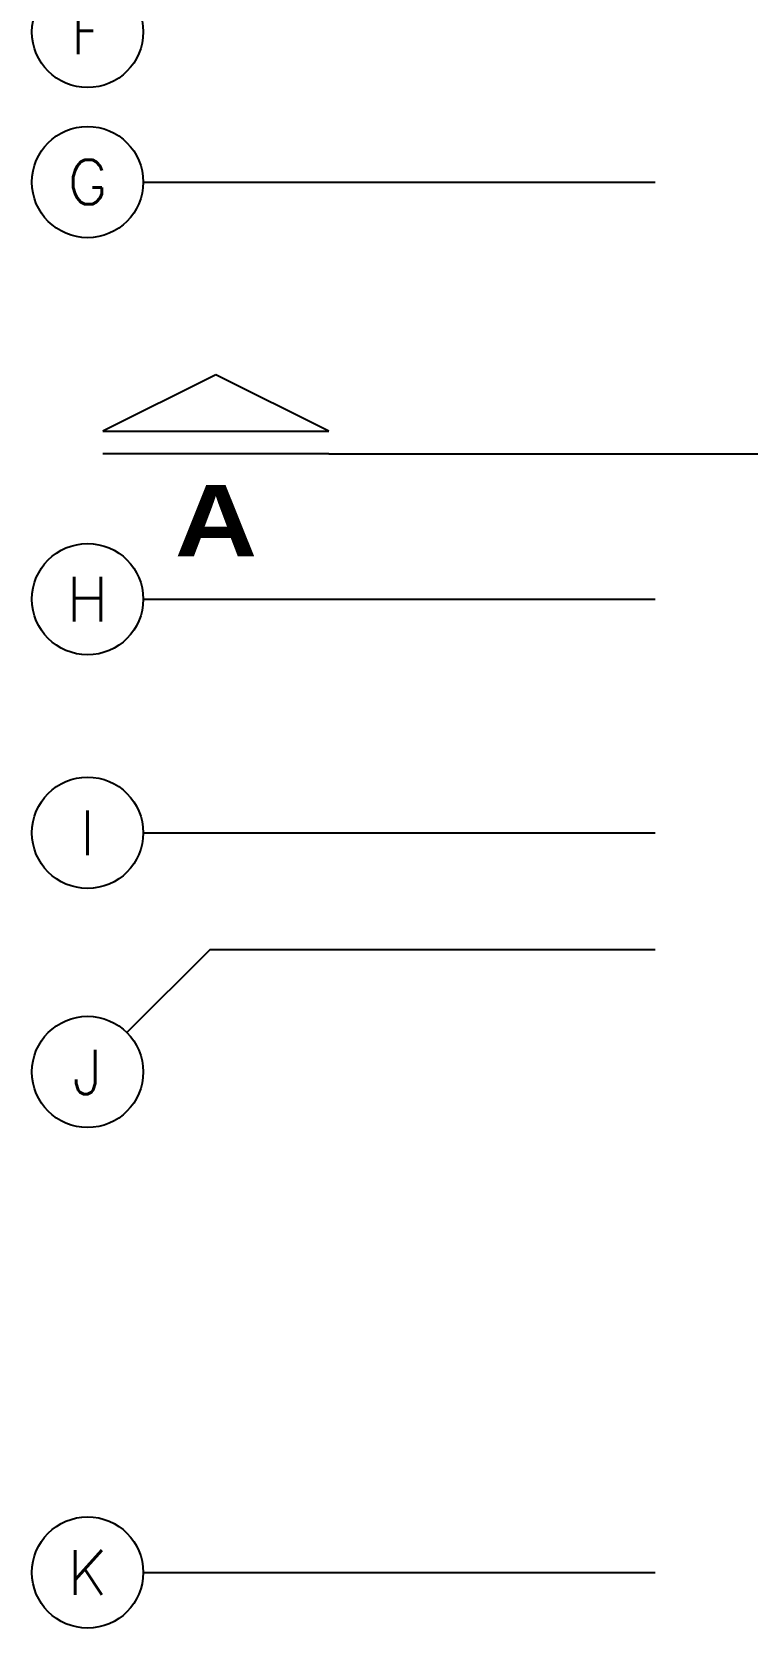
# Model space of a CAD drawing. Header units: millimetres. Extents: x 98 to 155, y -181 to 127.
# Drawn here: x 98.34 to 101.55, y -128.77 to -121.6 of the extents above; entities that cross this region are included whole.
import ezdxf
from ezdxf.enums import TextEntityAlignment as Align

# ---------------------------------------------------------------- set-up
doc = ezdxf.new("R2010")
doc.units = ezdxf.units.MM
doc.header["$LTSCALE"] = 15
for name, pattern in [('CENTER', [2, 1.25, -0.25, 0.25, -0.25]), ('PHANTOM', [63.5, 31.75, -6.35, 6.35, -6.35, 6.35, -6.35]), ('PHANTOM2', [1.25, 0.625, -0.125, 0.125, -0.125, 0.125, -0.125])]:
    doc.linetypes.add(name, pattern=pattern)
doc.layers.get('0').update_dxf_attribs({"color": 250})
for name, color, linetype in [('A-CORTE', 250, 'CENTER'), ('A-COTAS EXT', 250, 'Continuous'), ('A-EJES', 250, 'PHANTOM')]:
    doc.layers.add(name, color=color, linetype=linetype)
doc.styles.add('R160-75', font='ariblk.ttf', dxfattribs={"height": 0.6})
doc.styles.add('ROMANS', font='romans.shx', dxfattribs={"width": 0.8})

# ---------------------------------------------------------------- blocks, each defined once
blk = doc.blocks.new('Ejes_Torre C')
at = {"layer": 'A-COTAS EXT'}
blk.add_line((-2.5, 2.8), (-2.8732, 2.4268), dxfattribs=at)
at = {"layer": 'A-EJES', "linetype": 'PHANTOM2'}
for points in [[(-2.8, 6.25), (-0.5, 6.25)], [(-2.8, 4.375), (-0.5, 4.375)], [(-2.8, 3.325), (-0.5, 3.325)], [(-2.5, 2.8), (-0.5, 2.8)], [(-2.8, 0), (-0.5, 0)]]:
    blk.add_lwpolyline(points, dxfattribs=at)
at = {"layer": 'A-EJES', "linetype": 'Continuous'}
for centre in [(-3.05, 6.925), (-3.05, 6.25), (-3.05, 4.375), (-3.05, 3.325), (-3.05, 2.25), (-3.05, 0)]:
    blk.add_circle(centre, 0.25, dxfattribs=at)
at = {"layer": 'A-EJES', "linetype": 'Continuous', "style": 'ROMANS'}
for s, p in [('F', (-3.05, 6.925)), ('G', (-3.05, 6.25)), ('H', (-3.05, 4.375)), ('I', (-3.05, 3.325)), ('J', (-3.05, 2.25)), ('K', (-3.05, 0))]:
    blk.add_text(s, height=0.2, dxfattribs=at).set_placement(p, align=Align.MIDDLE_CENTER)
blk = doc.blocks.new('*U98')
blk.add_line((-5.08, 3), (5.08, 3))
blk.add_lwpolyline([(5.08, 4.016), (-5.08, 4.016), (0, 6.556)], close=True)
at = {"linetype": 'Continuous', "style": 'R160-75'}
blk.add_attdef('A', text='', height=0.3, dxfattribs=at).set_placement((0, 0), align=Align.MIDDLE_CENTER)
blk = doc.blocks.new('Cortes-Elev.')
at = {"layer": 'A-CORTE', "linetype": 'CENTER', "ltscale": 0.5}
blk.add_lwpolyline([(-1.966, 27.2284), (51.8601, 27.2284)], dxfattribs=at)
ref = blk.add_blockref('*U98', (-2.474, 26.9284), dxfattribs=dict(at, xscale=-0.1000000000000001, yscale=0.1000000000000001, zscale=-0.1000000000000001))
ref.add_attrib('A', 'A', dxfattribs={"layer": '0', "linetype": 'Continuous', "extrusion": (0, 0, -1), "height": 0.32, "style": 'R160-75'}).set_placement((2.474, 26.9284), align=Align.MIDDLE)

msp = doc.modelspace()

# ---------------------------------------------------------------- block references
at = {"layer": 'A-CORTE'}
msp.add_blockref('Cortes-Elev.', (101.6421, -150.7219), dxfattribs=at)
at = {"layer": 'A-EJES'}
msp.add_blockref('Ejes_Torre C', (101.6421, -128.5219), dxfattribs=at)

doc.saveas('drawing.dxf')
